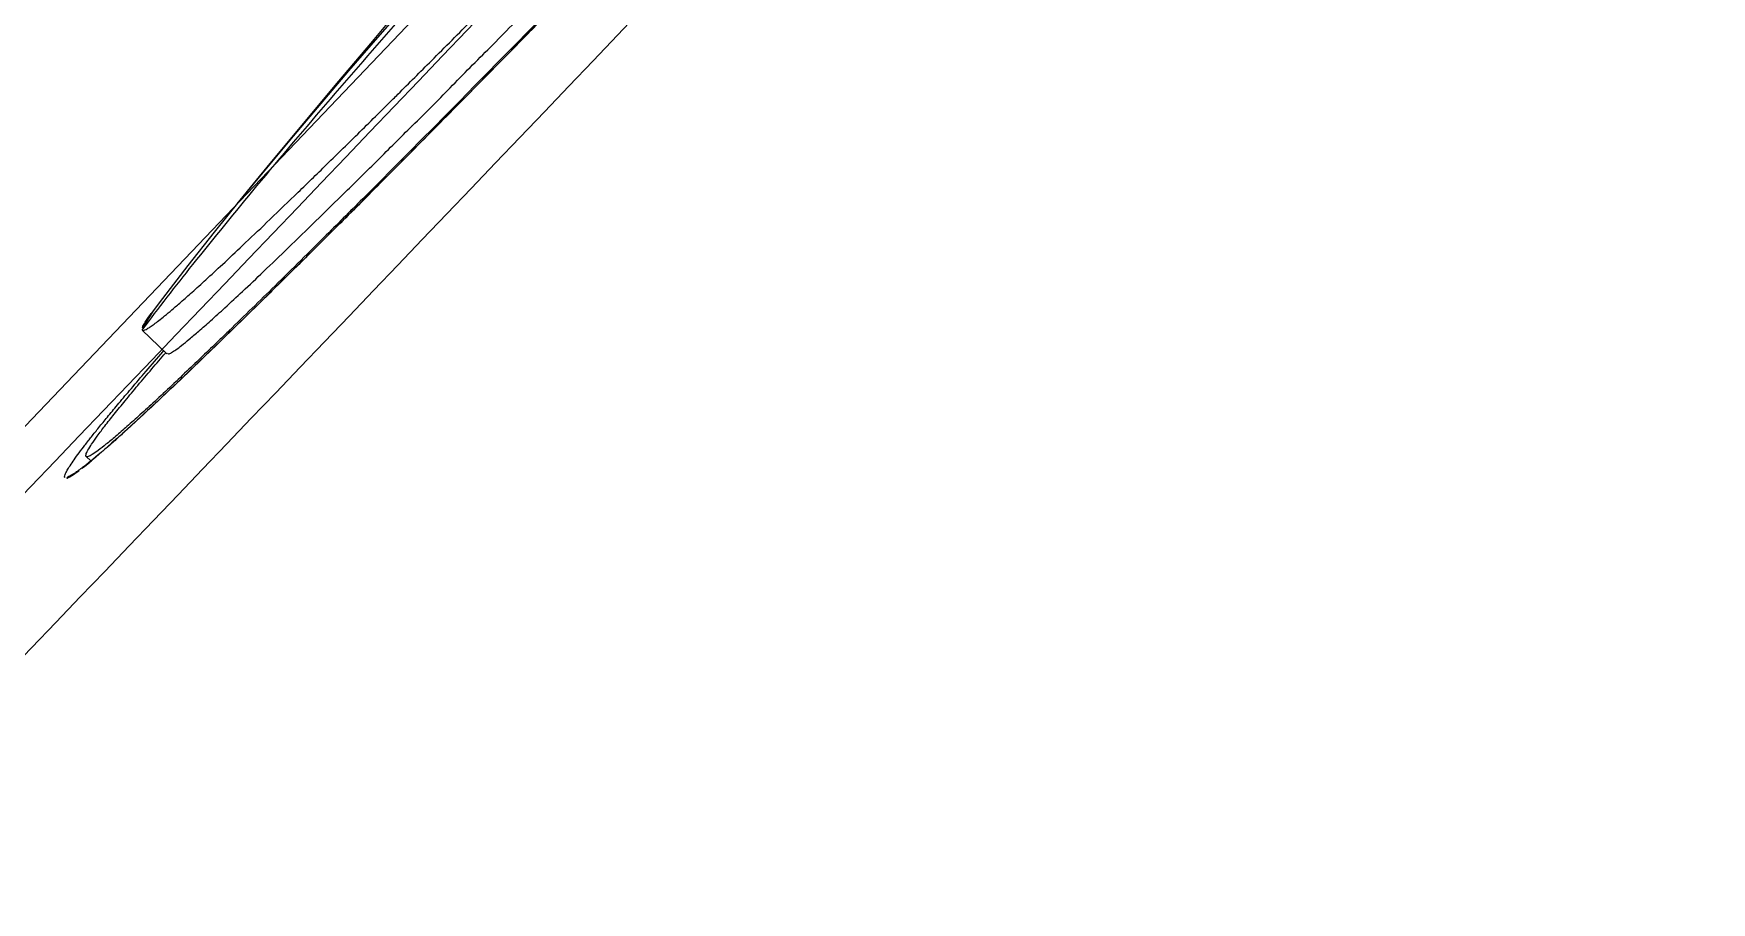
# Model space of a CAD drawing. Header units: millimetres. Extents: x 1145859089 to 1147511753, y -1047484727 to -1047247487.
# Drawn here: x 1146991921.1 to 1146991995.9, y -1047436545.6 to -1047436506.9 of the extents above; entities that cross this region are included whole.
import ezdxf
from ezdxf.xclip import XClip

# ---------------------------------------------------------------- set-up
doc = ezdxf.new("R2010")
doc.units = ezdxf.units.MM
doc.header["$LTSCALE"] = 100
doc.header["$MEASUREMENT"] = 0
doc.header["$XCLIPFRAME"] = 2
doc.layers.get('0').update_dxf_attribs({"linetype": 'CONTINUOUS'})
doc.layers.add('XREF', color=135, linetype='CONTINUOUS')
doc.layers.add('단지배치도$0$W240910', color=135, linetype='CONTINUOUS')

# ---------------------------------------------------------------- blocks, each defined once
blk = doc.blocks.new('단지배치도$0$zw$9902')
at = {"layer": '단지배치도$0$W240910', "linetype": 'ByBlock', "ltscale": 20}
for p, q in [((62174.21, -65162.678), (62288.069, -65043.262)), ((62198.263, -65136.494), (62197.183, -65137.731)), ((62204.203, -65137.231), (62203.149, -65138.307)), ((62197.183, -65137.731), (62195.893, -65139.223)), ((62203.149, -65138.307), (62202.118, -65139.356)), ((62195.893, -65139.223), (62194.645, -65140.682)), ((62202.118, -65139.356), (62201.111, -65140.38)), ((62194.645, -65140.682), (62193.413, -65142.139)), ((62201.111, -65140.38), (62200.126, -65141.378)), ((62200.126, -65141.378), (62199.162, -65142.352)), ((62193.413, -65142.139), (62192.219, -65143.569)), ((62199.162, -65142.352), (62198.22, -65143.302)), ((62198.22, -65143.302), (62197.299, -65144.228)), ((62192.219, -65143.569), (62191.062, -65144.976)), ((62197.299, -65144.228), (62196.399, -65145.13)), ((62191.062, -65144.976), (62189.893, -65146.422)), ((62196.399, -65145.13), (62195.52, -65146.009)), ((62195.52, -65146.009), (62194.804, -65146.723)), ((62189.893, -65146.422), (62188.72, -65147.904)), ((62194.804, -65146.723), (62194.101, -65147.421)), ((62194.101, -65147.421), (62193.413, -65148.102)), ((62188.72, -65147.904), (62187.594, -65149.367)), ((62193.413, -65148.102), (62192.74, -65148.767)), ((62192.74, -65148.767), (62192.082, -65149.414)), ((62187.594, -65149.367), (62187.178, -65149.92)), ((62191.44, -65150.044), (62190.813, -65150.655)), ((62192.082, -65149.414), (62191.44, -65150.044)), ((62186.688, -65150.787), (62187.79, -65151.837)), ((62190.813, -65150.655), (62190.204, -65151.247)), ((62190.204, -65151.247), (62189.613, -65151.819)), ((62187.644, -65151.71), (62187.65, -65151.704)), ((62189.153, -65152.262), (62188.705, -65152.691)), ((62189.613, -65151.819), (62189.153, -65152.262)), ((62188.705, -65152.691), (62188.27, -65153.105)), ((62187.849, -65153.505), (62187.442, -65153.889)), ((62188.27, -65153.105), (62187.849, -65153.505)), ((62187.049, -65154.256), (62186.672, -65154.606)), ((62187.442, -65153.889), (62187.049, -65154.256)), ((62186.052, -65155.175), (62185.803, -65155.401)), ((62186.311, -65154.939), (62186.052, -65155.175)), ((62186.672, -65154.606), (62186.311, -65154.939)), ((62185.124, -65156.005), (62184.987, -65156.123)), ((62185.339, -65155.816), (62185.124, -65156.005)), ((62185.565, -65155.614), (62185.339, -65155.816)), ((62185.803, -65155.401), (62185.565, -65155.614)), ((62184.197, -65156.782), (62184.153, -65156.817)), ((62184.187, -65156.419), (62184.398, -65156.621)), ((62184.244, -65156.746), (62184.197, -65156.782)), ((62184.291, -65156.708), (62184.244, -65156.746)), ((62184.392, -65156.626), (62184.291, -65156.708)), ((62184.499, -65156.538), (62184.392, -65156.626)), ((62184.612, -65156.444), (62184.499, -65156.538)), ((62184.731, -65156.343), (62184.612, -65156.444)), ((62184.856, -65156.236), (62184.731, -65156.343)), ((62184.987, -65156.123), (62184.856, -65156.236)), ((62183.721, -65157.127), (62183.72, -65157.128)), ((62183.734, -65157.119), (62183.721, -65157.127)), ((62183.75, -65157.109), (62183.734, -65157.119)), ((62183.768, -65157.098), (62183.75, -65157.109)), ((62183.789, -65157.084), (62183.768, -65157.098)), ((62183.812, -65157.069), (62183.789, -65157.084)), ((62183.837, -65157.052), (62183.812, -65157.069)), ((62183.864, -65157.033), (62183.837, -65157.052)), ((62183.893, -65157.012), (62183.864, -65157.033)), ((62183.925, -65156.99), (62183.893, -65157.012)), ((62183.958, -65156.965), (62183.925, -65156.99)), ((62183.993, -65156.939), (62183.958, -65156.965)), ((62184.031, -65156.911), (62183.993, -65156.939)), ((62184.07, -65156.882), (62184.031, -65156.911)), ((62184.11, -65156.85), (62184.07, -65156.882)), ((62184.153, -65156.817), (62184.11, -65156.85))]:
    blk.add_line(p, q, dxfattribs=at)
at = {"layer": '단지배치도$0$W240910'}
for centre, radius, start, end in [((56819.18, -60798.975), 5399.427, 202.101618, 356.712088), ((57394.291, -57699.4), 11431.377, 251.6277496, 321.4181311), ((57394.291, -57699.4), 11931.377, 251.6277496, 321.4181311)]:
    blk.add_arc(centre, radius, start, end, dxfattribs=at)
at = {"layer": '단지배치도$0$W240910', "linetype": 'ByBlock', "ltscale": 20}
for centre, radius, start, end in [((41791.48, -45638.696), 28226.861, 316.1617116, 316.5676775), ((41450.437, -45313.524), 28703.079, 316.1634055, 316.5659905), ((61493.358, -64442.771), 993.71, 315.049928, 315.396208)]:
    blk.add_arc(centre, radius, start, end, dxfattribs=at)
at = {"layer": '단지배치도$0$W240910', "linetype": 'ByBlock', "ltscale": 20, "extrusion": (0, 0, -1)}
blk.add_ellipse((62567.39, -65452.708), major_axis=(-485.991, -11.578), ratio=1, start_param=0.708795, end_param=0.862005, dxfattribs=at)
at = {"layer": '단지배치도$0$W240910', "linetype": 'ByBlock', "ltscale": 20}
for points, start_tangent, end_tangent in [([(62253.408, -65084.256), (62253.218, -65084.506), (62252.928, -65084.878), (62252.601, -65085.287), (62252.223, -65085.751), (62251.775, -65086.292), (62251.237, -65086.931), (62250.598, -65087.682), (62249.848, -65088.551), (62248.982, -65089.545), (62247.983, -65090.68), (62246.836, -65091.972), (62245.522, -65093.44), (62244.023, -65095.103), (62242.318, -65096.982), (62240.383, -65099.101), (62238.189, -65101.487), (62235.707, -65104.171), (62232.897, -65107.192), (62229.716, -65110.593), (62226.128, -65114.405), (62222.005, -65118.759), (62217.549, -65123.433), (62213.36, -65127.798), (62209.704, -65131.583), (62206.449, -65134.934), (62203.555, -65137.895), (62200.983, -65140.512), (62198.696, -65142.826), (62196.664, -65144.868), (62194.862, -65146.668), (62193.266, -65148.251), (62191.857, -65149.639), (62190.615, -65150.852), (62189.525, -65151.908), (62188.568, -65152.826), (62187.732, -65153.62), (62187.008, -65154.299), (62186.391, -65154.871), (62185.869, -65155.347), (62185.421, -65155.75), (62185.025, -65156.099), (62184.666, -65156.409), (62184.405, -65156.627)], (-0.600015, -0.799989), (-0.770501, -0.637438)), ([(62238.123, -65101.472), (62233.083, -65106.908), (62226.636, -65113.782), (62219.647, -65121.151), (62212.618, -65128.484), (62206.06, -65135.25), (62200.859, -65140.554)], (-0.677699, -0.735339), (-0.702246, -0.711935)), ([(62198.089, -65140.261), (62199.584, -65138.769), (62201.417, -65136.928), (62203.387, -65134.937), (62205.504, -65132.785), (62207.767, -65130.47), (62210.213, -65127.953), (62212.85, -65125.224), (62215.543, -65122.421), (62218.129, -65119.715)], (0.708902, 0.705307), (0.690045, 0.723766)), ([(62198.721, -65141.675), (62198.741, -65141.656), (62200.413, -65139.978), (62202.21, -65138.164), (62204.141, -65136.204), (62206.214, -65134.089), (62206.939, -65133.348)], (0.707164, 0.70705), (0.698469, 0.71564)), ([(62186.688, -65150.787), (62188.947, -65147.861), (62191.805, -65144.354), (62198.423, -65136.648)], (0.596506, 0.802609), (0.661312, 0.750111)), ([(62186.688, -65150.787), (62186.807, -65150.776), (62186.911, -65150.723), (62187.047, -65150.638), (62187.218, -65150.518), (62187.428, -65150.358), (62187.689, -65150.149), (62188.011, -65149.88), (62188.412, -65149.535), (62188.91, -65149.094), (62189.524, -65148.538), (62190.267, -65147.853), (62191.165, -65147.01), (62192.237, -65145.99), (62193.472, -65144.8), (62194.83, -65143.478), (62196.296, -65142.038), (62197.879, -65140.47), (62198.089, -65140.261)], (0.723915, -0.689889), (0.708902, 0.705307)), ([(62187.81, -65151.816), (62187.859, -65151.843), (62187.989, -65151.785), (62188.183, -65151.661), (62188.444, -65151.467), (62188.783, -65151.194), (62189.208, -65150.832), (62189.734, -65150.368), (62190.376, -65149.785), (62191.158, -65149.06), (62192.099, -65148.17), (62193.194, -65147.12), (62194.421, -65145.929), (62195.752, -65144.623), (62197.188, -65143.203), (62198.721, -65141.675)], (0.729531, -0.683947), (0.707164, 0.70705)), ([(62196.629, -65144.818), (62194.897, -65146.546), (62192.613, -65148.805), (62190.564, -65150.805), (62190.166, -65151.191)], (-0.706749, -0.707464), (-0.719355, -0.694643)), ([(62187.178, -65149.92), (62187.091, -65150.038), (62186.938, -65150.253), (62186.824, -65150.426), (62186.744, -65150.564), (62186.695, -65150.669), (62186.688, -65150.787)], (-0.5982, -0.801347), (0.723915, -0.689889)), ([(62190.166, -65151.191), (62188.769, -65152.53), (62187.244, -65153.961), (62186.589, -65154.561), (62186.007, -65155.082), (62185.501, -65155.521), (62185.073, -65155.877), (62184.726, -65156.146), (62184.461, -65156.328), (62184.36, -65156.385), (62184.281, -65156.42), (62184.223, -65156.431), (62184.187, -65156.419)], (-0.719355, -0.694643), (-0.826775, 0.562532)), ([(62183.238, -65157.379), (62183.232, -65157.279), (62183.269, -65157.18), (62183.345, -65157.036), (62183.469, -65156.833), (62183.649, -65156.568), (62183.875, -65156.257), (62184.135, -65155.913), (62184.426, -65155.541), (62184.754, -65155.131), (62185.134, -65154.665), (62185.584, -65154.123), (62186.123, -65153.481), (62186.765, -65152.729), (62187.516, -65151.858), (62187.644, -65151.71)], (-0.72416, 0.689631), (0.655793, 0.754941)), ([(62184.187, -65156.419), (62184.173, -65156.384), (62184.182, -65156.325), (62184.212, -65156.244), (62184.265, -65156.141), (62184.434, -65155.867), (62184.686, -65155.508), (62185.021, -65155.063), (62185.436, -65154.537), (62185.929, -65153.931), (62186.497, -65153.247), (62187.737, -65151.792)], (-0.601238, 0.79907), (0.653025, 0.757337)), ([(62184.405, -65156.627), (62184.334, -65156.686), (62184.032, -65156.928), (62183.855, -65157.063)], (-0.770501, -0.637438), (-0.803071, -0.595884)), ([(62183.855, -65157.063), (62183.775, -65157.121), (62183.578, -65157.256), (62183.436, -65157.339), (62183.338, -65157.381), (62183.238, -65157.379)], (-0.803071, -0.595884), (-0.724282, 0.689504))]:
    blk.add_spline(points, degree=3, dxfattribs=dict(at, start_tangent=start_tangent, end_tangent=end_tangent))
blk = doc.blocks.new('단지배치도')
blk.add_blockref('단지배치도$0$zw$9902', (141034.193, 142437.157))

msp = doc.modelspace()

# ---------------------------------------------------------------- block references
at = {"layer": 'XREF'}
ref = msp.add_blockref('단지배치도', (1146788705.034274, -1047513806.462535), dxfattribs=at)
XClip(ref).set_block_clipping_path([(72982.4064819524, 34919.7593965302), (360382.4067475507, 255319.7593436702)])

doc.saveas('drawing.dxf')
